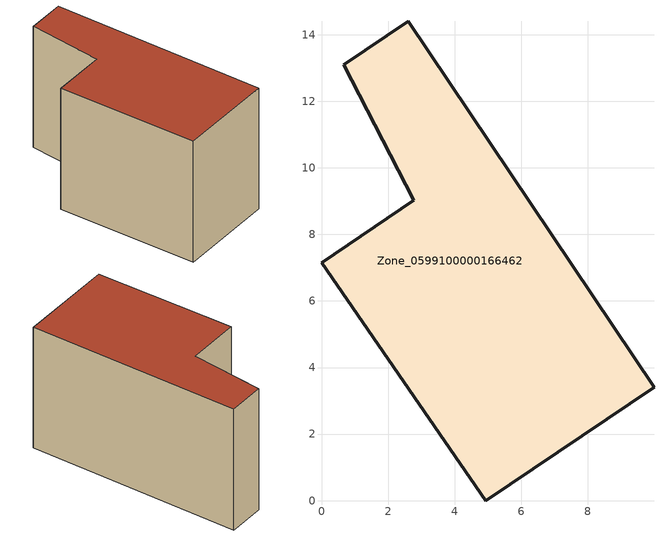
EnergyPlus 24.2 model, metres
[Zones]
Zone_0599100000166462
 floor ground (C_G): 9.99,3.41 4.94,0 0,7.15 2.78,9.03 0.67,13.09 2.6,14.4 z0
 wall outside (C_F): 4.94,0 9.99,3.41 2.6,14.4 0.67,13.09 2.78,9.03 0,7.15 4.94,0 z0:7.97
 roof outside (C_R): 0,7.15 4.94,0 9.99,3.41 2.6,14.4 0.67,13.09 2.78,9.03 z7.97
[BUILDING]
Pand.0599100000166462: North Axis=0; Terrain=City; Loads Convergence Tolerance Value=0.04; Temperature Convergence Tolerance Value=0.4; Solar Distribution=FullExterior; Maximum Number of Warmup Days=25; Minimum Number of Warmup Days=1
[Site:Location]
Rotterdam.The.Hague.AP_ZH_NLD Design_Conditions: Latitude=51.96; Longitude=4.45; Time Zone=1; Elevation=-4.5
[SITE:GROUNDTEMPERATURE:BUILDINGSURFACE]
18, 18, 18, 18, 18, 18, 18, 18, 18, 18, 18, 18
[MATERIAL] Thermal Absorptance=0.9; Solar Absorptance=0.7; Visible Absorptance=0.7
Name | Roughness | Thickness | Conductivity | Density | Specific Heat
G.TC.1975-1991 | MediumSmooth | 0.15 | 0.288461 | 540 | 1210
F.TC.1975-1991 | Rough | 0.3 | 0.230769 | 1920 | 840
R.TC.1975-1991 | MediumRough | 0.2 | 0.153846 | 1500 | 1000
[CONSTRUCTION]
C_G: G.TC.1975-1991
C_F: F.TC.1975-1991
C_R: R.TC.1975-1991
[ZONE]
Zone_0599100000166462: Type=1; Multiplier=1; Ceiling Height=Autocalculate; Volume=Autocalculate; Floor Area=autocalculate; Part of Total Floor Area=Yes
[ZONEINFILTRATION:DESIGNFLOWRATE]
Infil_Zone_0599100000166462: Zone or ZoneList or Space or SpaceList=Zone_0599100000166462; Schedule=AlwaysOn; Design Flow Rate Calculation Method=Flow/Area; Flow Rate per Floor Area=0.003; Constant Term Coefficient=1; Temperature Term Coefficient=0; Velocity Term Coefficient=0; Velocity Squared Term Coefficient=0
[HVACTEMPLATE:ZONE:IDEALLOADSAIRSYSTEM]
Zone_0599100000166462: Maximum Heating Supply Air Temperature=50; Minimum Cooling Supply Air Temperature=13; Maximum Heating Supply Air Humidity Ratio=0.0156; Minimum Cooling Supply Air Humidity Ratio=0.0077; Heating Limit=NoLimit; Cooling Limit=NoLimit; Dehumidification Control Type=ConstantSensibleHeatRatio; Cooling Sensible Heat Ratio=0.7; Dehumidification Setpoint=60; Humidification Control Type=None; Humidification Setpoint=30; Outdoor Air Method=None; Outdoor Air Flow Rate per Person=0.00944; Outdoor Air Flow Rate per Zone Floor Area=0; Outdoor Air Flow Rate per Zone=0; Demand Controlled Ventilation Type=None; Outdoor Air Economizer Type=NoEconomizer; Heat Recovery Type=None; Sensible Heat Recovery Effectiveness=0.7; Latent Heat Recovery Effectiveness=0.65
[ZONECONTROL:THERMOSTAT]
ThermostatControl_Zone_0599100000166462: Zone or ZoneList=Zone_0599100000166462; Control Type Schedule=DualSetpointControlType; Control 1=Thermostat_Zone_0599100000166462; Temperature Difference Between Cutout And Setpoint=0
[THERMOSTATSETPOINT:DUALSETPOINT]
Thermostat_Zone_0599100000166462: Heating Setpoint Temperature Schedule=HeatingSetpoint_Zone_0599100000166462; Cooling Setpoint Temperature Schedule=CoolingSetpoint_Zone_0599100000166462
[SCHEDULE:COMPACT]
HeatingSetpoint_Zone_0599100000166462: Through: 12/31, For: AllDays, Until: 24:00, 21
CoolingSetpoint_Zone_0599100000166462: Through: 12/31, For: AllDays, Until: 24:00, 24
DualSetpointControlType: Through: 12/31, For: AllDays, Until: 24:00, 4
AlwaysOn: Through: 12/31, For: AllDays, Until: 24:00, 1
